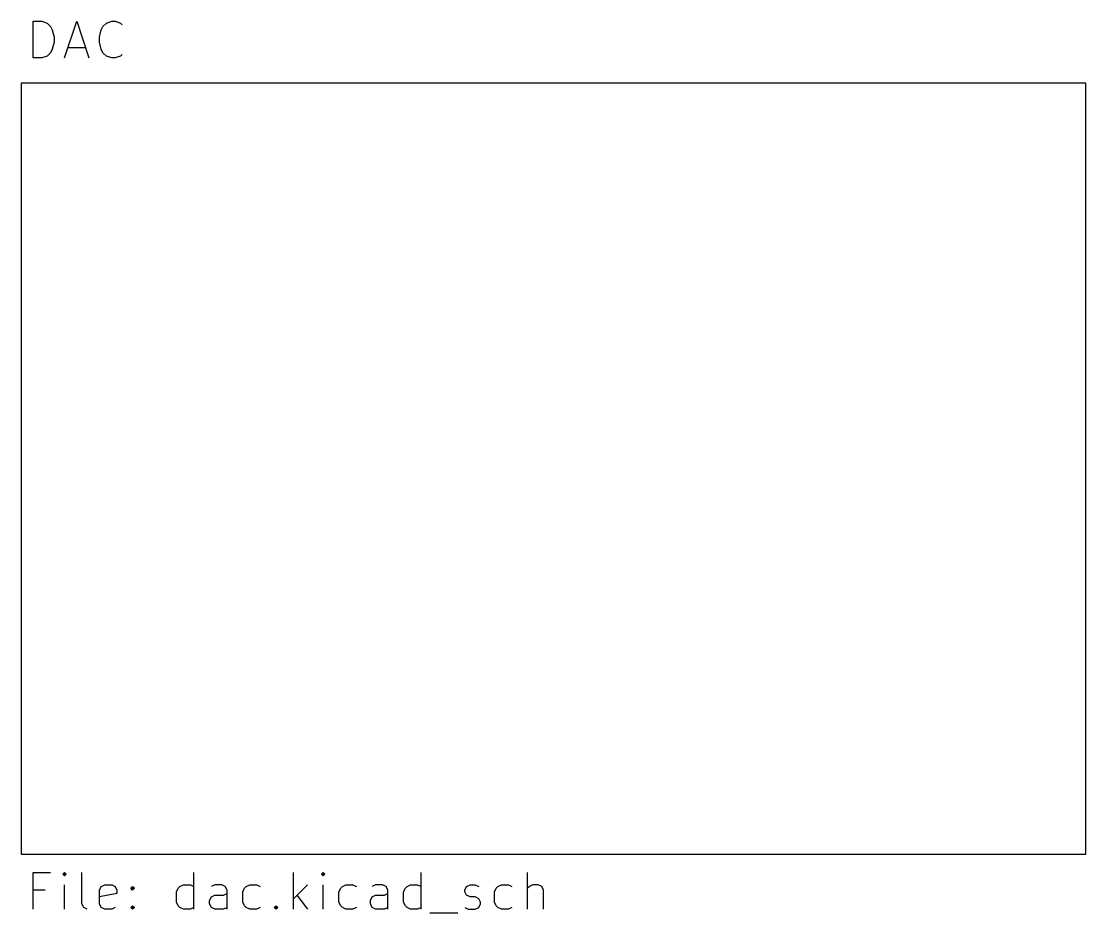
# Model space of a CAD drawing. Extents: x 0.4 to 11.3, y -7.9 to -0.4.
# Drawn here: x 5.05 to 6.5, y -5.18 to -3.966 of the extents above; entities that cross this region are included whole.
import ezdxf

# ---------------------------------------------------------------- set-up
doc = ezdxf.new("R2010")
doc.units = 0
doc.header["$MEASUREMENT"] = 0
for name, color, linetype in [('BROWN2', 54, 'CONTINUOUS'), ('CYAN2', 4, 'CONTINUOUS'), ('RED2', 1, 'CONTINUOUS')]:
    doc.layers.add(name, color=color, linetype=linetype)

msp = doc.modelspace()

# ---------------------------------------------------------------- linework, layer by layer
at = {"layer": 'BROWN2', "linetype": 'CONTINUOUS'}
for p, q in [((5.066, -5.1751), (5.066, -5.1251)), ((5.066, -5.1251), (5.0898, -5.1251)), ((5.1089, -5.1251), (5.1065, -5.1274)), ((5.1065, -5.1274), (5.1089, -5.1298)), ((5.1113, -5.1274), (5.1089, -5.1251)), ((5.1089, -5.1251), (5.1089, -5.1298)), ((5.1089, -5.1298), (5.1113, -5.1274)), ((5.1327, -5.1679), (5.1327, -5.1251)), ((5.2851, -5.1751), (5.2851, -5.1251)), ((5.4208, -5.1751), (5.4208, -5.1251)), ((5.4613, -5.1251), (5.4589, -5.1274)), ((5.4589, -5.1274), (5.4613, -5.1298)), ((5.4636, -5.1274), (5.4613, -5.1251)), ((5.4613, -5.1251), (5.4613, -5.1298)), ((5.4613, -5.1298), (5.4636, -5.1274)), ((5.5946, -5.1751), (5.5946, -5.1251)), ((5.7398, -5.1751), (5.7398, -5.1251)), ((5.1089, -5.1751), (5.1089, -5.1417)), ((5.1565, -5.1489), (5.1589, -5.1441)), ((5.1589, -5.1441), (5.1636, -5.1417)), ((5.1636, -5.1417), (5.1732, -5.1417)), ((5.1732, -5.1417), (5.1779, -5.1441)), ((5.1779, -5.1441), (5.1803, -5.1489)), ((5.1994, -5.1465), (5.2017, -5.1441)), ((5.2017, -5.1489), (5.1994, -5.1465)), ((5.2017, -5.1441), (5.2041, -5.1465)), ((5.2017, -5.1441), (5.2017, -5.1489)), ((5.2041, -5.1465), (5.2017, -5.1489)), ((5.2613, -5.1513), (5.2636, -5.1465)), ((5.2636, -5.1465), (5.266, -5.1441)), ((5.266, -5.1441), (5.2708, -5.1417)), ((5.2708, -5.1417), (5.2803, -5.1417)), ((5.2803, -5.1417), (5.2851, -5.1441)), ((5.3136, -5.1417), (5.3089, -5.1441)), ((5.3232, -5.1417), (5.3136, -5.1417)), ((5.3279, -5.1441), (5.3232, -5.1417)), ((5.3303, -5.1489), (5.3279, -5.1441)), ((5.3517, -5.1513), (5.3541, -5.1465)), ((5.3541, -5.1465), (5.3565, -5.1441)), ((5.3565, -5.1441), (5.3613, -5.1417)), ((5.3613, -5.1417), (5.3708, -5.1417)), ((5.3708, -5.1417), (5.3755, -5.1441)), ((5.4398, -5.1417), (5.4208, -5.1608)), ((5.4613, -5.1751), (5.4613, -5.1417)), ((5.4827, -5.1513), (5.4851, -5.1465)), ((5.4851, -5.1465), (5.4874, -5.1441)), ((5.4874, -5.1441), (5.4922, -5.1417)), ((5.4922, -5.1417), (5.5017, -5.1417)), ((5.5017, -5.1417), (5.5065, -5.1441)), ((5.5327, -5.1417), (5.5279, -5.1441)), ((5.5422, -5.1417), (5.5327, -5.1417)), ((5.547, -5.1441), (5.5422, -5.1417)), ((5.5494, -5.1489), (5.547, -5.1441)), ((5.5708, -5.1513), (5.5732, -5.1465)), ((5.5732, -5.1465), (5.5755, -5.1441)), ((5.5755, -5.1441), (5.5803, -5.1417)), ((5.5803, -5.1417), (5.5898, -5.1417)), ((5.5898, -5.1417), (5.5946, -5.1441)), ((5.6541, -5.1489), (5.6565, -5.1441)), ((5.6565, -5.1441), (5.6613, -5.1417)), ((5.6613, -5.1417), (5.6684, -5.1417)), ((5.6684, -5.1417), (5.6732, -5.1441)), ((5.6946, -5.1513), (5.697, -5.1465)), ((5.697, -5.1465), (5.6993, -5.1441)), ((5.6993, -5.1441), (5.7041, -5.1417)), ((5.7041, -5.1417), (5.7136, -5.1417)), ((5.7136, -5.1417), (5.7184, -5.1441)), ((5.7422, -5.1441), (5.7398, -5.1465)), ((5.747, -5.1417), (5.7422, -5.1441)), ((5.7541, -5.1417), (5.747, -5.1417)), ((5.7589, -5.1441), (5.7541, -5.1417)), ((5.7613, -5.1489), (5.7589, -5.1441)), ((5.0827, -5.1489), (5.066, -5.1489)), ((5.1565, -5.1679), (5.1565, -5.1489)), ((5.1803, -5.1536), (5.1565, -5.1584)), ((5.1803, -5.1489), (5.1803, -5.1536)), ((5.2613, -5.1655), (5.2613, -5.1513)), ((5.3065, -5.1632), (5.3089, -5.1584)), ((5.3089, -5.1584), (5.3136, -5.156)), ((5.3136, -5.156), (5.3255, -5.156)), ((5.3255, -5.156), (5.3303, -5.1536)), ((5.3303, -5.1751), (5.3303, -5.1489)), ((5.3517, -5.1655), (5.3517, -5.1513)), ((5.4255, -5.156), (5.4398, -5.1751)), ((5.4827, -5.1655), (5.4827, -5.1513)), ((5.5255, -5.1632), (5.5279, -5.1584)), ((5.5279, -5.1584), (5.5327, -5.156)), ((5.5327, -5.156), (5.5446, -5.156)), ((5.5446, -5.156), (5.5494, -5.1536)), ((5.5494, -5.1751), (5.5494, -5.1489)), ((5.5708, -5.1655), (5.5708, -5.1513)), ((5.6541, -5.1513), (5.6541, -5.1489)), ((5.6565, -5.156), (5.6541, -5.1513)), ((5.6613, -5.1584), (5.6565, -5.156)), ((5.6684, -5.1584), (5.6613, -5.1584)), ((5.6732, -5.1608), (5.6684, -5.1584)), ((5.6755, -5.1655), (5.6732, -5.1608)), ((5.6946, -5.1655), (5.6946, -5.1513)), ((5.7613, -5.1751), (5.7613, -5.1489)), ((5.1351, -5.1727), (5.1327, -5.1679)), ((5.1398, -5.1751), (5.1351, -5.1727)), ((5.1589, -5.1727), (5.1565, -5.1679)), ((5.1636, -5.1751), (5.1589, -5.1727)), ((5.1732, -5.1751), (5.1636, -5.1751)), ((5.1779, -5.1727), (5.1732, -5.1751)), ((5.1994, -5.1727), (5.2017, -5.1703)), ((5.2017, -5.1751), (5.1994, -5.1727)), ((5.2017, -5.1703), (5.2041, -5.1727)), ((5.2017, -5.1703), (5.2017, -5.1751)), ((5.2041, -5.1727), (5.2017, -5.1751)), ((5.2636, -5.1703), (5.2613, -5.1655)), ((5.266, -5.1727), (5.2636, -5.1703)), ((5.2708, -5.1751), (5.266, -5.1727)), ((5.2803, -5.1751), (5.2708, -5.1751)), ((5.2851, -5.1727), (5.2803, -5.1751)), ((5.3065, -5.1679), (5.3065, -5.1632)), ((5.3089, -5.1727), (5.3065, -5.1679)), ((5.3136, -5.1751), (5.3089, -5.1727)), ((5.3255, -5.1751), (5.3136, -5.1751)), ((5.3303, -5.1727), (5.3255, -5.1751)), ((5.3541, -5.1703), (5.3517, -5.1655)), ((5.3565, -5.1727), (5.3541, -5.1703)), ((5.3613, -5.1751), (5.3565, -5.1727)), ((5.3708, -5.1751), (5.3613, -5.1751)), ((5.3755, -5.1727), (5.3708, -5.1751)), ((5.3946, -5.1727), (5.397, -5.1703)), ((5.397, -5.1751), (5.3946, -5.1727)), ((5.397, -5.1703), (5.3993, -5.1727)), ((5.397, -5.1703), (5.397, -5.1751)), ((5.3993, -5.1727), (5.397, -5.1751)), ((5.4851, -5.1703), (5.4827, -5.1655)), ((5.4874, -5.1727), (5.4851, -5.1703)), ((5.4922, -5.1751), (5.4874, -5.1727)), ((5.5017, -5.1751), (5.4922, -5.1751)), ((5.5065, -5.1727), (5.5017, -5.1751)), ((5.5255, -5.1679), (5.5255, -5.1632)), ((5.5279, -5.1727), (5.5255, -5.1679)), ((5.5327, -5.1751), (5.5279, -5.1727)), ((5.5446, -5.1751), (5.5327, -5.1751)), ((5.5494, -5.1727), (5.5446, -5.1751)), ((5.5732, -5.1703), (5.5708, -5.1655)), ((5.5755, -5.1727), (5.5732, -5.1703)), ((5.5803, -5.1751), (5.5755, -5.1727)), ((5.5898, -5.1751), (5.5803, -5.1751)), ((5.5946, -5.1727), (5.5898, -5.1751)), ((5.6541, -5.1727), (5.6589, -5.1751)), ((5.6589, -5.1751), (5.6684, -5.1751)), ((5.6684, -5.1751), (5.6732, -5.1727)), ((5.6732, -5.1727), (5.6755, -5.1679)), ((5.6755, -5.1679), (5.6755, -5.1655)), ((5.697, -5.1703), (5.6946, -5.1655)), ((5.6993, -5.1727), (5.697, -5.1703)), ((5.7041, -5.1751), (5.6993, -5.1727)), ((5.7136, -5.1751), (5.7041, -5.1751)), ((5.7184, -5.1727), (5.7136, -5.1751)), ((5.6065, -5.1798), (5.6446, -5.1798))]:
    msp.add_line(p, q, dxfattribs=at)
at = {"layer": 'CYAN2', "linetype": 'CONTINUOUS'}
for p, q in [((5.066, -4.0155), (5.066, -3.9655)), ((5.066, -3.9655), (5.0779, -3.9655)), ((5.0779, -3.9655), (5.0851, -3.9679)), ((5.0851, -3.9679), (5.0898, -3.9727)), ((5.0898, -3.9727), (5.0922, -3.9774)), ((5.1089, -4.0155), (5.1255, -3.9655)), ((5.1255, -3.9655), (5.1422, -4.0155)), ((5.1589, -3.9774), (5.1613, -3.9727)), ((5.1613, -3.9727), (5.166, -3.9679)), ((5.166, -3.9679), (5.1732, -3.9655)), ((5.1732, -3.9655), (5.1779, -3.9655)), ((5.1779, -3.9655), (5.1851, -3.9679)), ((5.1851, -3.9679), (5.1874, -3.9703)), ((5.0922, -3.9774), (5.0946, -3.987)), ((5.0946, -3.987), (5.0946, -3.9941)), ((5.1565, -3.987), (5.1589, -3.9774)), ((5.1565, -3.9941), (5.1565, -3.987)), ((5.0946, -3.9941), (5.0922, -4.0036)), ((5.1136, -4.0013), (5.1374, -4.0013)), ((5.1589, -4.0036), (5.1565, -3.9941)), ((5.0779, -4.0155), (5.066, -4.0155)), ((5.0851, -4.0132), (5.0779, -4.0155)), ((5.0898, -4.0084), (5.0851, -4.0132)), ((5.0922, -4.0036), (5.0898, -4.0084)), ((5.1613, -4.0084), (5.1589, -4.0036)), ((5.166, -4.0132), (5.1613, -4.0084)), ((5.1732, -4.0155), (5.166, -4.0132)), ((5.1779, -4.0155), (5.1732, -4.0155)), ((5.1851, -4.0132), (5.1779, -4.0155)), ((5.1874, -4.0108), (5.1851, -4.0132))]:
    msp.add_line(p, q, dxfattribs=at)
at = {"layer": 'RED2', "linetype": 'CONTINUOUS'}
for p, q in [((5.05, -4.05), (5.05, -5.1)), ((6.5, -4.05), (5.05, -4.05)), ((5.05, -4.05), (5.05, -5.1)), ((6.5, -4.05), (5.05, -4.05)), ((6.5, -5.1), (6.5, -4.05)), ((6.5, -5.1), (6.5, -4.05)), ((5.05, -5.1), (6.5, -5.1)), ((5.05, -5.1), (6.5, -5.1))]:
    msp.add_line(p, q, dxfattribs=at)

doc.saveas('drawing.dxf')
